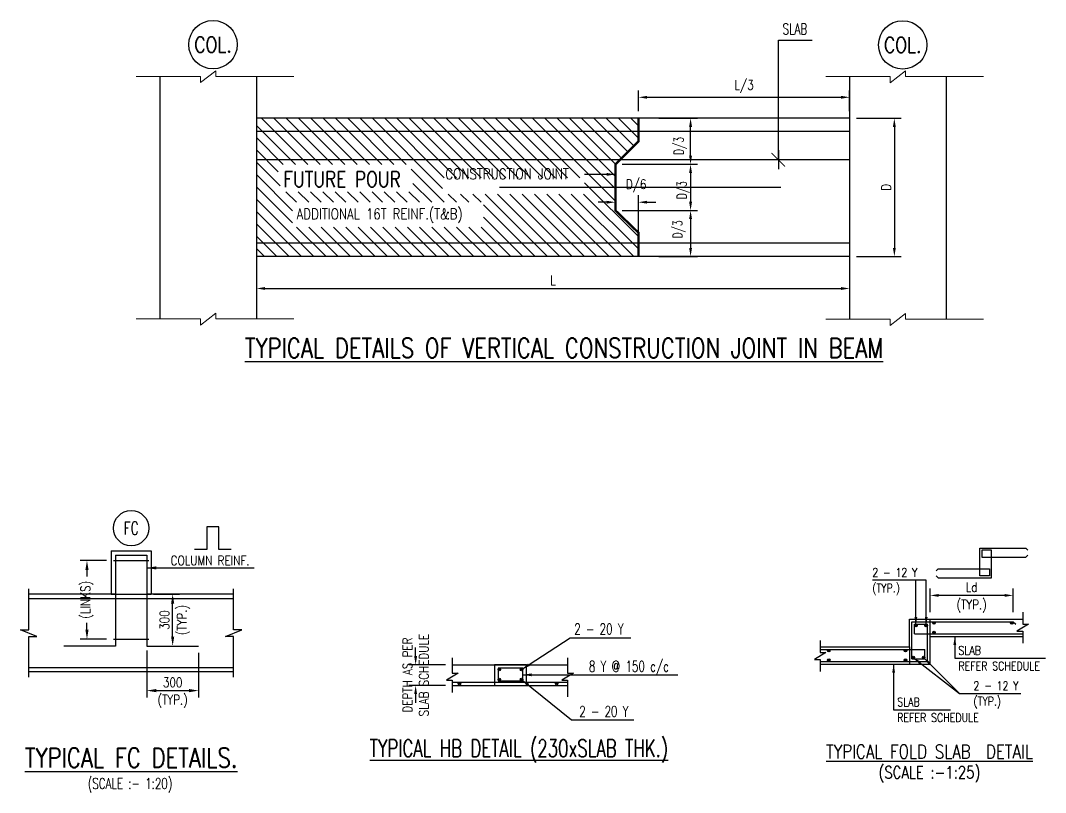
# Model space of a CAD drawing. Extents: x 324505 to 1272425, y -526289 to -156124.
# Drawn here: x 373171 to 402806, y -310331 to -287999 of the extents above; entities that cross this region are included whole.
import ezdxf
from ezdxf.enums import TextEntityAlignment as Align
from ezdxf.lldxf.tags import DXFTag

# ---------------------------------------------------------------- set-up
doc = ezdxf.new("R2010")
doc.units = 0
doc.header["$LTSCALE"] = 500
doc.header["$MEASUREMENT"] = 0
doc.header["$PDMODE"] = 35
doc.header["$PDSIZE"] = -15
doc.layers.get('DEFPOINTS').update_dxf_attribs({"color": 4})
for name, color, linetype in [('BEAM', 4, 'Continuous'), ('DIM', 5, 'Continuous'), ('FOOT', 4, 'Continuous'), ('S-BEAM OUTER', 4, 'Continuous'), ('S-BRECK LINE', 8, 'Continuous'), ('S-COLUMN', 1, 'Continuous'), ('S-COLUMN CIRCLE', 9, 'Continuous'), ('S-COLUMN NO', 2, 'Continuous'), ('S-CONCRET LINE', 4, 'Continuous'), ('S-CUT LINE', 8, 'Continuous'), ('S-DIM-1', 5, 'Continuous'), ('S-REINFORCEMENT', 6, 'Continuous'), ('S-SLAB NO', 3, 'Continuous'), ('S-STIRUPS)', 3, 'Continuous'), ('S-TEXT', 2, 'Continuous'), ('S-TEXT-1', 4, 'Continuous'), ('S-TEXT1', 4, 'Continuous'), ('S-TITIL', 6, 'Continuous'), ('S-TITLE', 6, 'Continuous')]:
    doc.layers.add(name, color=color, linetype=linetype)
doc.layers.add('CUT LINE', color=8, linetype='Continuous', lineweight=15)
doc.layers.add('TEXT-1', color=4, linetype='Continuous', lineweight=18)
doc.styles.add('ROMANS', font='simplex.shx', dxfattribs={"width": 0.8, "height": 275, "bigfont": 'bigfont.shx'})
doc.styles.add('ROMENT', font='simplex.shx', dxfattribs={"bigfont": 'bigfont.shx'})
tags = doc.linetypes.add('HIDDEN', pattern=[0.375, 0.25, -0.125]).pattern_tags.tags
tags[6:7] = [DXFTag(74, 4), DXFTag(75, 0), DXFTag(340, '0'), DXFTag(46, 1.0), DXFTag(50, 0.0), DXFTag(44, 0.0), DXFTag(45, 0.0)]
tags[4:5] = [DXFTag(74, 4), DXFTag(75, 0), DXFTag(340, '0'), DXFTag(46, 1.0), DXFTag(50, 0.0), DXFTag(44, 0.0), DXFTag(45, 0.0)]
doc.dimstyles.new('dim100', dxfattribs={"dimtxt": 250, "dimasz": 250, "dimexe": 200, "dimexo": 200, "dimgap": 100, "dimtad": 1, "dimdec": 0, "dimzin": 0, "dimdsep": 46, "dimtxsty": 'ROMANS', "dimcen": 0, "dimclrd": 5, "dimclre": 5, "dimclrt": 4, "dimadec": 0, "dimazin": 0, "dimtfac": 1, "dimtdec": 0, "dimtix": 1, "dimtofl": 0, "dimtmove": 2, "dimatfit": 3, "dimfxl": 0, "dimtolj": 1, "dimtzin": 0, "dimlwd": -1, "dimlwe": -1, "dimarcsym": 0})
doc.dimstyles.new('dim20', dxfattribs={"dimtxt": 250, "dimasz": 250, "dimexe": 200, "dimexo": 200, "dimgap": 100, "dimtad": 1, "dimdec": 0, "dimlfac": 0.2, "dimzin": 0, "dimdsep": 46, "dimtxsty": 'ROMANS', "dimcen": 0, "dimclrd": 5, "dimclre": 5, "dimclrt": 4, "dimadec": 0, "dimazin": 0, "dimtfac": 1, "dimtdec": 0, "dimtix": 1, "dimtofl": 0, "dimtmove": 2, "dimatfit": 3, "dimfxl": 0, "dimtolj": 1, "dimtzin": 0, "dimlwd": -1, "dimlwe": -1, "dimarcsym": 0})
doc.dimstyles.new('dim25', dxfattribs={"dimtxt": 250, "dimasz": 250, "dimexe": 200, "dimexo": 200, "dimgap": 100, "dimtad": 1, "dimdec": 0, "dimlfac": 0.25, "dimzin": 0, "dimdsep": 46, "dimtxsty": 'ROMANS', "dimcen": 0, "dimclrd": 5, "dimclre": 5, "dimclrt": 4, "dimadec": 0, "dimazin": 0, "dimtfac": 1, "dimtdec": 0, "dimtix": 1, "dimtofl": 0, "dimtmove": 2, "dimatfit": 3, "dimfxl": 0, "dimtolj": 1, "dimtzin": 0, "dimlwd": -1, "dimlwe": -1, "dimarcsym": 0})
doc.dimstyles.new('INT$7', dxfattribs={"dimtxt": 9, "dimasz": 8, "dimexe": 8, "dimexo": 3, "dimgap": 2, "dimtad": 1, "dimdec": 0, "dimzin": 0, "dimdsep": 46, "dimtxsty": 'ROMANS', "dimblk": 'DIMTICK', "dimcen": -0.25, "dimclrd": 5, "dimclre": 5, "dimclrt": 4, "dimadec": 0, "dimazin": 0, "dimtfac": 1, "dimtdec": 0, "dimtix": 1, "dimtofl": 0, "dimtmove": 2, "dimatfit": 3, "dimldrblk": 'DIMTICK', "dimfxl": 0, "dimtolj": 1, "dimtzin": 0, "dimarcsym": 0})

# ---------------------------------------------------------------- blocks, each defined once
blk = doc.blocks.new('*D1150')
at = {"layer": 'DEFPOINTS', "color": 0}
for p in [(397143.7834874642, -290827.1624397611), (397143.7834874642, -294825.8799461944), (398435.8241940155, -294825.8799461944)]:
    blk.add_point(p, dxfattribs=at)
at = {"layer": 'S-DIM-1', "color": 5}
for p, q in [((397343.7834874642, -290827.1624397611), (398635.8241940155, -290827.1624397611)), ((398435.8241940155, -291077.1624397611), (398435.8241940155, -294575.8799461944)), ((397343.7834874642, -294825.8799461944), (398635.8241940155, -294825.8799461944))]:
    blk.add_line(p, q, dxfattribs=at)
for points in [[(398477.4908606822, -291077.1624397611), (398394.1575273488, -291077.1624397611), (398435.8241940155, -290827.1624397611)], [(398394.1575273488, -294575.8799461944), (398477.4908606822, -294575.8799461944), (398435.8241940155, -294825.8799461944)]]:
    blk.add_solid(points, dxfattribs=at)
at = {"layer": 'S-DIM-1', "color": 4, "insert": (398198.3241940155, -292826.5211929777), "char_height": 275, "attachment_point": 5, "rotation": 90, "style": 'ROMANS'}
blk.add_mtext('\\A1;D', dxfattribs=at)
blk = doc.blocks.new('*D1151')
at = {"layer": 'DEFPOINTS', "color": 0}
for p in [(391424.1081290947, -290827.1624397612), (392544.5815383472, -290827.1624397612), (390370.511096169, -292160.068275239)]:
    blk.add_point(p, dxfattribs=at)
at = {"layer": 'S-DIM-1', "color": 5}
for p, q in [((391624.1081290947, -290827.1624397612), (392744.5815383472, -290827.1624397612)), ((392544.5815383472, -291910.068275239), (392544.5815383472, -291077.1624397612)), ((390570.511096169, -292160.068275239), (392744.5815383472, -292160.068275239))]:
    blk.add_line(p, q, dxfattribs=at)
for points in [[(392586.2482050139, -291077.1624397612), (392502.9148716805, -291077.1624397612), (392544.5815383472, -290827.1624397612)], [(392502.9148716805, -291910.068275239), (392586.2482050139, -291910.068275239), (392544.5815383472, -292160.068275239)]]:
    blk.add_solid(points, dxfattribs=at)
at = {"layer": 'S-DIM-1', "color": 4, "insert": (392248.5541631138, -291628.0000568464), "char_height": 275, "attachment_point": 5, "rotation": 90, "style": 'ROMANS'}
blk.add_mtext('\\A1;{\\W0.7;D/3}', dxfattribs=at)
blk = doc.blocks.new('*D1152')
at = {"layer": 'DEFPOINTS', "color": 0}
for p in [(390370.511096169, -292160.068275239), (390370.511096169, -293492.9741107166), (392544.5815383472, -293492.9741107166)]:
    blk.add_point(p, dxfattribs=at)
at = {"layer": 'S-DIM-1', "color": 5}
for p, q in [((390570.511096169, -292160.068275239), (392744.5815383472, -292160.068275239)), ((392544.5815383472, -292410.068275239), (392544.5815383472, -293242.9741107166)), ((390570.511096169, -293492.9741107166), (392744.5815383472, -293492.9741107166))]:
    blk.add_line(p, q, dxfattribs=at)
for points in [[(392586.2482050139, -292410.068275239), (392502.9148716805, -292410.068275239), (392544.5815383472, -292160.068275239)], [(392502.9148716805, -293242.9741107166), (392586.2482050139, -293242.9741107166), (392544.5815383472, -293492.9741107166)]]:
    blk.add_solid(points, dxfattribs=at)
at = {"layer": 'S-DIM-1', "color": 4, "insert": (392335.0577288234, -292908.3097853451), "char_height": 275, "attachment_point": 5, "rotation": 90, "style": 'ROMANS'}
blk.add_mtext('\\A1;{\\W0.7;D/3}', dxfattribs=at)
blk = doc.blocks.new('*D1153')
at = {"layer": 'DEFPOINTS', "color": 0}
for p in [(390370.511096169, -293492.9741107166), (391424.1081290947, -294825.8799461942), (392544.5815383472, -294825.8799461942)]:
    blk.add_point(p, dxfattribs=at)
at = {"layer": 'S-DIM-1', "color": 5}
for p, q in [((390570.511096169, -293492.9741107166), (392744.5815383472, -293492.9741107166)), ((392544.5815383472, -293742.9741107166), (392544.5815383472, -294575.8799461942)), ((391624.1081290947, -294825.8799461942), (392744.5815383472, -294825.8799461942))]:
    blk.add_line(p, q, dxfattribs=at)
for points in [[(392586.2482050139, -293742.9741107166), (392502.9148716805, -293742.9741107166), (392544.5815383472, -293492.9741107166)], [(392502.9148716805, -294575.8799461942), (392586.2482050139, -294575.8799461942), (392544.5815383472, -294825.8799461942)]]:
    blk.add_solid(points, dxfattribs=at)
at = {"layer": 'S-DIM-1', "color": 4, "insert": (392214.5541631138, -294042.1984944679), "char_height": 275, "attachment_point": 5, "rotation": 90, "style": 'ROMANS'}
blk.add_mtext('\\A1;{\\W0.7;D/3}', dxfattribs=at)
blk = doc.blocks.new('*D1154')
at = {"layer": 'DEFPOINTS', "color": 0}
for p in [(391036.9640139078, -293255.8928518768), (390370.511096169, -293492.9741107166), (391036.9640139078, -294825.8799461944)]:
    blk.add_point(p, dxfattribs=at)
at = {"layer": 'S-DIM-1', "color": 5}
for p, q in [((390370.511096169, -293292.9741107166), (390370.511096169, -293055.8928518768)), ((391036.9640139078, -294625.8799461944), (391036.9640139078, -293055.8928518768)), ((390120.511096169, -293255.8928518768), (389870.511096169, -293255.8928518768)), ((391286.9640139078, -293255.8928518768), (391536.9640139078, -293255.8928518768))]:
    blk.add_line(p, q, dxfattribs=at)
for points in [[(390120.511096169, -293297.5595185435), (390120.511096169, -293214.2261852101), (390370.511096169, -293255.8928518768)], [(391286.9640139078, -293214.2261852101), (391286.9640139078, -293297.5595185435), (391036.9640139078, -293255.8928518768)]]:
    blk.add_solid(points, dxfattribs=at)
at = {"layer": 'S-DIM-1', "color": 4, "insert": (390973.1471781714, -292780.0854316187), "char_height": 275, "attachment_point": 5, "style": 'ROMANS'}
blk.add_mtext('\\A1;{\\W0.8;D/6}', dxfattribs=at)
blk = doc.blocks.new('*D1155')
at = {"layer": 'DEFPOINTS', "color": 0}
for p in [(379991.2026775449, -294825.8799461944), (397143.7834874642, -294825.8799461944), (397143.7834874642, -295751.3176372341)]:
    blk.add_point(p, dxfattribs=at)
at = {"layer": 'S-DIM-1', "color": 5}
for p, q in [((379991.2026775449, -295025.8799461944), (379991.2026775449, -295951.3176372341)), ((397143.7834874642, -295025.8799461944), (397143.7834874642, -295951.3176372341)), ((380241.2026775449, -295751.3176372341), (396893.7834874642, -295751.3176372341))]:
    blk.add_line(p, q, dxfattribs=at)
for points in [[(380241.2026775449, -295709.6509705674), (380241.2026775449, -295792.9843039008), (379991.2026775449, -295751.3176372341)], [(396893.7834874642, -295792.9843039008), (396893.7834874642, -295709.6509705674), (397143.7834874642, -295751.3176372341)]]:
    blk.add_solid(points, dxfattribs=at)
at = {"layer": 'S-DIM-1', "color": 4, "insert": (388567.4930825045, -295513.8176372341), "char_height": 275, "attachment_point": 5, "style": 'ROMANS'}
blk.add_mtext('\\A1;{L}', dxfattribs=at)
blk = doc.blocks.new('*D1156')
at = {"layer": 'DEFPOINTS', "color": 0}
for p in [(397143.7834874642, -290221.2658430799), (391036.9640139078, -290827.1624397611), (397143.7834874642, -290827.1624397611)]:
    blk.add_point(p, dxfattribs=at)
at = {"layer": 'S-DIM-1', "color": 5}
for p, q in [((391036.9640139078, -290627.1624397611), (391036.9640139078, -290021.2658430799)), ((397143.7834874642, -290627.1624397611), (397143.7834874642, -290021.2658430799)), ((391286.9640139078, -290221.2658430799), (396893.7834874642, -290221.2658430799))]:
    blk.add_line(p, q, dxfattribs=at)
for points in [[(391286.9640139078, -290179.5991764132), (391286.9640139078, -290262.9325097466), (391036.9640139078, -290221.2658430799)], [(396893.7834874642, -290262.9325097466), (396893.7834874642, -290179.5991764132), (397143.7834874642, -290221.2658430799)]]:
    blk.add_solid(points, dxfattribs=at)
at = {"layer": 'S-DIM-1', "color": 4, "insert": (394090.373750686, -289911.7420335561), "char_height": 275, "attachment_point": 5, "style": 'ROMANS'}
blk.add_mtext('\\A1;{L/3}', dxfattribs=at)
blk = doc.blocks.new('DIMTICK')
for p, q in [((-1, 0), (1, 0)), ((0, 1), (0, -1))]:
    blk.add_line(p, q)
at = {"color": 2, "const_width": 0.1}
blk.add_lwpolyline([(0.7071067811865461, 0.7071067811865461), (-0.7071067811865479, -0.7071067811865461)], dxfattribs=at)
blk = doc.blocks.new('*D1164')
at = {"layer": 'DEFPOINTS', "color": 0}
for p in [(376820.7738219221, -304593.7593310649), (377570.7738219221, -304593.7593310649), (376820.7738219221, -306093.7593310649)]:
    blk.add_point(p, dxfattribs=at)
at = {"layer": 'S-DIM-1', "color": 5, "linetype": 'Continuous'}
for p, q in [((377020.7738219221, -304593.7593310649), (377770.7738219221, -304593.7593310649)), ((377570.7738219221, -305818.7593310649), (377570.7738219221, -304868.7593310649)), ((377020.7738219221, -306093.7593310649), (377770.7738219221, -306093.7593310649))]:
    blk.add_line(p, q, dxfattribs=at)
at = {"layer": 'S-DIM-1', "color": 5}
for points in [[(377616.6071552554, -304868.7593310649), (377524.9404885888, -304868.7593310649), (377570.7738219221, -304593.7593310649)], [(377524.9404885888, -305818.7593310649), (377616.6071552554, -305818.7593310649), (377570.7738219221, -306093.7593310649)]]:
    blk.add_solid(points, dxfattribs=at)
at = {"layer": 'S-DIM-1', "color": 4, "lineweight": 20, "char_height": 275, "attachment_point": 5, "rotation": 90, "style": 'ROMANS'}
for s, insert in [('\\A1;{300\\Fsimplex.shx,bigfont.shx;', (377333.2738219221, -305343.7593310649)), ('(TYP.)}', (377880.2976314459, -305343.7593310649))]:
    blk.add_mtext(s, dxfattribs=dict(at, insert=insert))
blk = doc.blocks.new('*D1165')
at = {"layer": 'DEFPOINTS', "color": 0}
for p in [(376820.7738219221, -306022.1104605919), (378320.7738219221, -306093.7593310649), (378320.7738219221, -307382.9547300476)]:
    blk.add_point(p, dxfattribs=at)
at = {"layer": 'S-DIM-1', "color": 5, "linetype": 'Continuous'}
for p, q in [((376820.7738219221, -306222.1104605919), (376820.7738219221, -307582.9547300476)), ((378320.7738219221, -306293.7593310649), (378320.7738219221, -307582.9547300476)), ((377095.7738219221, -307382.9547300476), (378045.7738219221, -307382.9547300476))]:
    blk.add_line(p, q, dxfattribs=at)
at = {"layer": 'S-DIM-1', "color": 5}
for points in [[(377095.7738219221, -307337.1213967142), (377095.7738219221, -307428.7880633809), (376820.7738219221, -307382.9547300476)], [(378045.7738219221, -307428.7880633809), (378045.7738219221, -307337.1213967142), (378320.7738219221, -307382.9547300476)]]:
    blk.add_solid(points, dxfattribs=at)
at = {"layer": 'S-DIM-1', "color": 4, "lineweight": 20, "char_height": 275, "attachment_point": 5, "style": 'ROMANS'}
for s, insert in [('\\A1;{300\\Fsimplex.shx,bigfont.shx;', (377570.7738219221, -307145.4547300476)), ('(TYP.)}', (377570.7738219221, -307692.4785395713))]:
    blk.add_mtext(s, dxfattribs=dict(at, insert=insert))
blk = doc.blocks.new('*D1166')
at = {"layer": 'DEFPOINTS', "color": 0}
for p in [(375093.5210367409, -303618.7593310649), (375858.2738219221, -303618.7593310649), (375858.2738219221, -305893.7593310649)]:
    blk.add_point(p, dxfattribs=at)
at = {"layer": 'S-DIM-1', "color": 5, "linetype": 'Continuous'}
for p, q in [((375658.2738219221, -303618.7593310649), (374893.5210367409, -303618.7593310649)), ((375093.5210367409, -303893.7593310649), (375093.5210367409, -304085.3069501126)), ((375093.5210367409, -305618.7593310649), (375093.5210367409, -305427.2117120173)), ((375658.2738219221, -305893.7593310649), (374893.5210367409, -305893.7593310649))]:
    blk.add_line(p, q, dxfattribs=at)
at = {"layer": 'S-DIM-1', "color": 5}
for points in [[(375139.3543700742, -303893.7593310649), (375047.6877034076, -303893.7593310649), (375093.5210367409, -303618.7593310649)], [(375047.6877034076, -305618.7593310649), (375139.3543700742, -305618.7593310649), (375093.5210367409, -305893.7593310649)]]:
    blk.add_solid(points, dxfattribs=at)
at = {"layer": 'S-DIM-1', "color": 4, "lineweight": 20, "insert": (375093.5210367409, -304756.2593310649), "char_height": 275, "attachment_point": 5, "rotation": 90, "style": 'ROMANS'}
blk.add_mtext('\\A1;{\\Fsimplex.shx|c1;(LINKS)}', dxfattribs=at)
blk = doc.blocks.new('*D1169')
at = {"layer": 'DEFPOINTS', "color": 0}
for p in [(384595.9038902781, -306634.6588192906), (385655.3199878204, -306634.6588192906), (385655.3199878204, -307234.6588192906)]:
    blk.add_point(p, dxfattribs=at)
at = {"layer": 'S-DIM-1', "color": 5}
for p, q in [((384595.9038902781, -306384.6588192906), (384595.9038902781, -306134.6588192906)), ((385455.3199878204, -306634.6588192906), (384395.9038902781, -306634.6588192906)), ((385455.3199878204, -307234.6588192906), (384395.9038902781, -307234.6588192906)), ((384595.9038902781, -307484.6588192906), (384595.9038902781, -307734.6588192906))]:
    blk.add_line(p, q, dxfattribs=at)
for points in [[(384554.2372236114, -306384.6588192906), (384637.5705569448, -306384.6588192906), (384595.9038902781, -306634.6588192906)], [(384637.5705569448, -307484.6588192906), (384554.2372236114, -307484.6588192906), (384595.9038902781, -307234.6588192906)]]:
    blk.add_solid(points, dxfattribs=at)
at = {"layer": 'S-DIM-1', "color": 4, "char_height": 275, "attachment_point": 5, "rotation": 90, "style": 'ROMANS'}
for s, insert in [('SLAB SCHEDULE}', (384833.4038902781, -306934.6588192906)), ('\\A1;{DEPTH AS PER', (384358.4038902781, -306934.6588192906))]:
    blk.add_mtext(s, dxfattribs=dict(at, insert=insert))
blk = doc.blocks.new('*D1170')
at = {"layer": 'DEFPOINTS', "color": 0}
for p in [(399470.9876132662, -304630.1247001751), (399470.9876132662, -305314.4370239472), (401870.9876132662, -305314.4370239472)]:
    blk.add_point(p, dxfattribs=at)
at = {"layer": 'S-DIM-1', "color": 5}
for p, q in [((399470.9876132662, -305114.4370239472), (399470.9876132662, -304430.1247001751)), ((401620.9876132662, -304630.1247001751), (399720.9876132662, -304630.1247001751)), ((401870.9876132662, -305114.4370239472), (401870.9876132662, -304430.1247001751))]:
    blk.add_line(p, q, dxfattribs=at)
for points in [[(399720.9876132662, -304588.4580335084), (399720.9876132662, -304671.7913668418), (399470.9876132662, -304630.1247001751)], [(401620.9876132662, -304671.7913668418), (401620.9876132662, -304588.4580335084), (401870.9876132662, -304630.1247001751)]]:
    blk.add_solid(points, dxfattribs=at)
at = {"layer": 'S-DIM-1', "color": 4, "char_height": 275, "attachment_point": 5, "style": 'ROMANS'}
for s, insert in [('\\A1;Ld', (400670.9876132662, -304392.6247001751)), ('(TYP.)', (400670.9876132662, -304939.6485096989))]:
    blk.add_mtext(s, dxfattribs=dict(at, insert=insert))

msp = doc.modelspace()

# ---------------------------------------------------------------- hatches: boundary and pattern name
at = {"layer": 'BEAM'}
h = msp.add_hatch(dxfattribs=at)
h.set_pattern_fill('ANSI31', color=8, scale=2013.422818791947, angle=180)
h.set_pattern_definition([(135, (1282494.652550912, -583479.020571593), (177.9631160704398, 177.9631160704399), [])])
h.paths.add_polyline_path([(379991.2026775449, -294825.8799461944), (391036.9640139078, -294825.8799461944), (391036.9640139078, -294167.1633921263), (391036.9640139078, -294136.5306910623), (390370.511096169, -293492.9741107166), (390370.511096169, -292160.068275239), (391036.9640139078, -291493.6153575002), (391036.9640139078, -291485.8789938292), (391036.9640139078, -290827.1624397611), (379991.2026775449, -290827.1624397611)])
h.paths.add_polyline_path([(385376.3886619633, -292550.2702981563), (385376.3886619633, -293019.0202981563), (389480.2577095824, -293019.0202981563), (389480.2577095824, -292550.2702981563)], flags=16)
h.paths.add_polyline_path([(381035.86613826, -293259.2423742968), (381035.86613826, -293973.5280885824), (386562.0566144505, -293973.5280885824), (386562.0566144505, -293259.2423742968)], flags=16)
edge = h.paths.add_edge_path(flags=16)
edge.add_line((380594.5541631138, -292163.7658430799), (380695.8398773995, -292952.2658430799))
edge.add_line((380695.8398773995, -292952.2658430799), (384548.2684488281, -292952.2658430799))
edge.add_line((384548.2684488281, -292952.2658430799), (384446.7684488281, -292163.7658430799))
edge.add_line((384446.7684488281, -292163.7658430799), (380594.3398773995, -292163.7658430799))

# ---------------------------------------------------------------- linework, layer by layer
for p, q in [((397143.7834874642, -290827.1624397611, 61.01302959494274), (379991.2026775449, -290827.1624397611, 61.01302959494274)), ((397143.7834874642, -294825.8799461944, 61.01302959494274), (379991.2026775449, -294825.8799461944, 61.01302959494274))]:
    msp.add_line(p, q, dxfattribs=at)
at = {"layer": 'BEAM', "color": 3, "const_width": 67.11409395973155, "elevation": 61.01302959494274}
msp.add_lwpolyline([(391036.9640139078, -290827.1624397612), (391036.9640139078, -291493.6153575002), (390370.511096169, -292160.068275239), (390370.511096169, -293492.9741107166), (391036.9640139078, -294136.5306910623), (391036.9640139078, -294825.8799461944)], dxfattribs=at)
at = {"layer": 'CUT LINE', "color": 8, "elevation": 61.01302959494274}
for points in [[(376517.668732926, -289614.9935194656), (378378.3905357508, -289614.9935194656), (378378.3905357508, -289793.7082623995), (378816.514819339, -289451.3734069635), (378816.514819339, -289614.9935194656), (381070.3321484571, -289614.9935194656)], [(396457.7495428453, -289622.5408346815), (398318.4713456702, -289622.5408346815), (398318.4713456702, -289801.2555776155), (398756.5956292582, -289458.9207221795), (398756.5956292582, -289622.5408346815), (401010.4129583765, -289622.5408346815)], [(376517.668732926, -296632.4935194656), (378378.3905357508, -296632.4935194656), (378378.3905357508, -296811.2082623995), (378816.514819339, -296468.8734069635), (378816.514819339, -296632.4935194656), (381070.3321484571, -296632.4935194656)], [(396457.7495428453, -296640.0408346815), (398318.4713456702, -296640.0408346815), (398318.4713456702, -296818.7555776155), (398756.5956292582, -296476.4207221795), (398756.5956292582, -296640.0408346815), (401010.4129583765, -296640.0408346815)]]:
    msp.add_lwpolyline(points, dxfattribs=at)
at = {"layer": 'FOOT', "color": 8, "linetype": 'HIDDEN', "ltscale": 3}
msp.add_line((397143.7834874642, -292027.1624397611, 61.01302959494274), (379991.2026775449, -292027.1624397611, 61.01302959494274), dxfattribs=at)
at = {"layer": 'S-BEAM OUTER'}
for p, q in [((375920.7738219221, -304593.7593310645, 207.1763588754928), (373408.8376090509, -304593.7593310645, 207.1763588754928)), ((379332.7100347933, -304593.7593310645, 207.1763588754928), (376820.7738219221, -304593.7593310645, 207.1763588754928)), ((379332.7100347924, -306843.7593310645, 207.1763588754928), (373408.8376090509, -306843.7593310645, 207.1763588754928))]:
    msp.add_line(p, q, dxfattribs=at)
at = {"layer": 'S-BEAM OUTER', "linetype": 'HIDDEN', "ltscale": 1000}
msp.add_line((375795.7738219221, -304593.7593310649, 207.1763588754928), (376945.7738219221, -304593.7593310649, 207.1763588754928), dxfattribs=at)
at = {"layer": 'S-BEAM OUTER', "color": 8, "linetype": 'HIDDEN', "ltscale": 750}
msp.add_line((399470.9876132662, -305814.4370241882), (399470.9876132662, -305314.4370239472), dxfattribs=at)
at = {"layer": 'S-BRECK LINE', "elevation": 207.1763588755497}
for points in [[(373408.8376090518, -306993.7593310645), (373408.8376090518, -305816.2320243408), (373646.2196581106, -305816.2320243539), (373171.4555599914, -305621.2866377753), (373408.8376090511, -305621.2866377879), (373408.8376090513, -304443.7593310645)], [(379332.7100347924, -306993.7593310645), (379332.7100347924, -305816.2320243408), (379095.3279857336, -305816.2320243539), (379570.0920838528, -305621.2866377753), (379332.7100347931, -305621.2866377879), (379332.7100347928, -304443.7593310645)]]:
    msp.add_lwpolyline(points, dxfattribs=at)
at = {"layer": 'S-COLUMN', "color": 10, "ltscale": 2}
for p, q in [((377203.7026775449, -289622.5408346815, 61.01302959494274), (377203.7026775449, -296640.0408346815, 61.01302959494274)), ((379991.2026775449, -289622.5408346815, 61.01302959494274), (379991.2026775449, -296640.0408346815, 61.01302959494274)), ((397143.7834874642, -289622.5408346815, 61.01302959494274), (397143.7834874642, -296640.0408346815, 61.01302959494274)), ((399931.2834874642, -289622.5408346815, 61.01302959494274), (399931.2834874642, -296640.0408346815, 61.01302959494274))]:
    msp.add_line(p, q, dxfattribs=at)
at = {"layer": 'S-COLUMN', "ltscale": 2500}
for p, q in [((375795.7738219221, -303343.7593310649, 207.1763588754928), (376945.7738219221, -303343.7593310649, 207.1763588754928)), ((375795.7738219221, -303343.7593310649, 207.1763588754928), (375795.7738219221, -304593.7593310649, 207.1763588754928)), ((376945.7738219221, -303343.7593310649, 207.1763588754928), (376945.7738219221, -304593.7593310649, 207.1763588754928))]:
    msp.add_line(p, q, dxfattribs=at)
at = {"layer": 'S-COLUMN CIRCLE'}
for centre, radius in [((378737.5541631138, -288698.7658430799, 61.01302959494274), 699.326819162543), ((398677.6349730331, -288706.3131582959, 61.01302959494274), 699.326819162543), ((376370.7738219221, -302684.3527092055, 207.1763588754928), 509.4066218594136)]:
    msp.add_circle(centre, radius, dxfattribs=at)
at = {"layer": 'S-CONCRET LINE'}
for p, q in [((398870.9876132662, -305314.4370239472), (402148.0915620567, -305314.4370239472)), ((398870.9876132662, -306114.4370239472), (398870.9876132662, -305314.4370239472)), ((399470.9876132662, -305814.4370241882), (402148.0915620567, -305814.4370241882)), ((399470.9876132662, -306614.4370239472), (399470.9876132662, -305814.4370241882)), ((396292.1841061761, -306114.4370239472), (398870.9876132662, -306114.4370239472)), ((385655.3199878204, -306634.6588192906), (388990.2558566983, -306634.6588192906)), ((396292.184106176, -306614.4370239472), (399470.9876132662, -306614.4370239474)), ((385655.3199878204, -307234.6588192906), (388990.2558566983, -307234.6588192906))]:
    msp.add_line(p, q, dxfattribs=at)
at = {"layer": 'S-CONCRET LINE', "color": 8, "linetype": 'HIDDEN', "ltscale": 750}
msp.add_line((398870.9876132662, -306114.4370239472), (398870.9876132662, -306614.4370239472), dxfattribs=at)
at = {"layer": 'S-CUT LINE'}
for points in [[(402148.0915620567, -305114.4370239472), (402148.0915620558, -305462.7583418629), (402314.4557543665, -305462.7583418629), (401981.7273697469, -305665.4442333906), (402148.0915620558, -305665.4442333906), (402148.0915620567, -306013.7655513063)], [(396292.1841061766, -305932.8104816317), (396292.1841061757, -306281.1317995474), (396458.5482984864, -306281.1317995474), (396125.8199138668, -306483.8176910751), (396292.1841061757, -306483.8176910751), (396292.1841061766, -306832.1390089908)], [(385655.3199878204, -306434.6588192906), (385655.3199878204, -306882.9801369652), (385821.6841801311, -306882.9801369652), (385488.9557955115, -307085.6660284929), (385655.3199878204, -307085.6660284929), (385655.3199878204, -307433.9873464087)], [(388990.2558566983, -306434.6588192906), (388990.2558566965, -306882.9801369652), (389156.6200490072, -306882.9801369652), (388823.8916643876, -307085.6660284929), (388990.2558566965, -307085.6660284929), (388990.2558566965, -307566.3425017192)]]:
    msp.add_lwpolyline(points, dxfattribs=at)
at = {"layer": 'S-REINFORCEMENT', "linetype": 'ByBlock'}
for p, q in [((397143.7834874642, -291212.7737096121), (379991.2026775449, -291212.7737096121)), ((395150.8116847955, -292826.5211929778, 61.01302959494274), (387020.8262445684, -292826.5211929778, 61.01302959494274)), ((397143.7834874642, -294440.2686763434), (379991.2026775449, -294440.2686763434))]:
    msp.add_line(p, q, dxfattribs=at)
at = {"layer": 'S-REINFORCEMENT', "ltscale": 2500}
for p, q in [((375920.7738219221, -303468.7593310649, 207.1763588754928), (376820.7738219221, -303468.7593310649, 207.1763588754928)), ((373408.8376090509, -304718.7593310647, 207.1763588754928), (379332.7100347924, -304718.7593310647, 207.1763588755497)), ((373408.8376090509, -306718.7593310645, 207.1763588754928), (379332.7100347924, -306718.7593310645, 207.1763588755497))]:
    msp.add_line(p, q, dxfattribs=at)
at = {"layer": 'S-REINFORCEMENT', "color": 5}
for p, q in [((398945.9876132662, -305389.4370239472), (401870.9876132662, -305389.4370239472)), ((398945.9876132662, -306464.4370239474), (398945.9876132662, -305389.4370239472)), ((399020.9876132662, -305464.4370239472), (399395.9876132662, -305464.4370239472)), ((399020.9876132662, -305739.4370241882), (399020.9876132662, -305464.4370239472)), ((399395.9876132662, -306539.4370239474), (399395.9876132662, -305464.4370239472)), ((401870.9876132662, -305389.4370239472), (401945.9876132662, -305464.4370239472)), ((399020.9876132662, -305739.4370241882), (402148.0915620567, -305739.4370241882)), ((396292.1841061759, -306189.4370239472), (399320.9876132662, -306189.4370239472)), ((399320.9876132662, -306464.4370239474), (399320.9876132662, -306189.4370239472)), ((396292.1841061758, -306539.4370239473), (399395.9876132662, -306539.4370239474)), ((398945.9876132662, -306464.4370239474), (399320.9876132662, -306464.4370239474)), ((385655.3199878204, -307138.2154492436), (388990.2558566983, -307138.2154492436))]:
    msp.add_line(p, q, dxfattribs=at)
at = {"layer": 'S-REINFORCEMENT', "ltscale": 0.9, "elevation": 138.1175725837188}
for points in [[(378788.7491256535, -302650.086013095), (378555.9500969784, -302650.086013095), (378555.9500969784, -303303.6313840584), (378199.8911711802, -303303.6313840584)], [(379258.4444150902, -303303.6313840584), (378905.1486401428, -303303.6313840584), (378905.1486399933, -302650.086013095), (378672.3496113155, -302650.086013095)]]:
    msp.add_lwpolyline(points, dxfattribs=at)
at = {"layer": 'S-REINFORCEMENT', "color": 5}
for points in [[(399704.207215553, -303859.8902040868), (401188.4572155539, -303859.8902040868), (401188.4572155539, -304066.1402040869), (400907.2072155539, -304066.1402040869), (400907.2072155539, -303259.8902040868), (402238.8322155539, -303259.8902040868), (402295.0822155539, -303316.1402040868)], [(399704.207215553, -304122.3902040868), (401244.7072155539, -304122.3902040869), (401244.7072155539, -303316.1402040868), (400963.4572155539, -303316.1402040868), (400963.4572155539, -303522.3902042675), (402238.8322155539, -303522.3902042675), (402295.0822155539, -303466.1402042675)]]:
    msp.add_lwpolyline(points, dxfattribs=at)
at = {"layer": 'S-REINFORCEMENT', "ltscale": 2500, "elevation": 207.1763588755497}
for points in [[(375920.7738219221, -303468.7593310649), (375920.7738219221, -306093.7593310649), (374420.7738219221, -306093.7593310649)], [(376820.7738219221, -303468.7593310649), (376820.7738219221, -306093.7593310649), (378320.7738219221, -306093.7593310649)]]:
    msp.add_lwpolyline(points, dxfattribs=at)
at = {"layer": 'S-REINFORCEMENT', "color": 5, "extrusion": (-0.7071067811865476, 0.7071067811865476, 0), "elevation": -497494.9442848543}
msp.add_lwpolyline([(-67692.61698414567, 7.224366709124297e-05), (-67772.16649702839, 8.38698324514553e-05)], dxfattribs=at)
at = {"layer": 'S-REINFORCEMENT', "color": 5, "extrusion": (0.7071067811865476, 0.7071067811865476, 0), "elevation": 67586.55096696685}
msp.add_lwpolyline([(-497601.0103020332, 7.224366709124297e-05), (-497680.5598149149, 8.38698324514553e-05)], dxfattribs=at)
at = {"layer": 'S-REINFORCEMENT', "color": 5, "const_width": 37.5}
for points in [[(399039.7376132662, -305501.9370239472, -1), (399077.2376132662, -305501.9370239472, -1)], [(399377.2376132671, -305501.9370239472, 1), (399339.7376132671, -305501.9370239472, 1)], [(399564.7376132671, -305426.9370239472, 1), (399602.2376132671, -305426.9370239472, 1)], [(401814.7376132662, -305426.9370239472, 1), (401852.2376132662, -305426.9370239472, 1)], [(396519.6610325726, -306226.9370239472, 1), (396557.1610325726, -306226.9370239472, 1)], [(398777.2376132662, -306226.9370239472, -1), (398739.7376132662, -306226.9370239472, -1)], [(398964.7376132662, -306426.9370239474, 1), (399002.2376132662, -306426.9370239474, 1)], [(399302.2376132662, -306426.9370239474, -1), (399264.7376132662, -306426.9370239474, -1)], [(387034.1769813392, -306773.6551947731, -1), (386996.6769813392, -306773.6551947731, -1)], [(387678.350436354, -306772.8118413172, -1), (387640.850436354, -306772.8118413172, -1)], [(385879.6135992836, -307177.6662088165, -1), (385842.1135992836, -307177.6662088165, -1)], [(387034.0117657724, -307062.3924132928, 1), (386996.5117732975, -307062.3686566425, 1)], [(387678.1845572478, -307063.6438573345, 1), (387640.6845647729, -307063.6201006842, 1)], [(388691.3217569608, -307177.6662088165, -1), (388653.8217569608, -307177.6662088165, -1)]]:
    msp.add_lwpolyline(points, format="xyb", close=True, dxfattribs=at)
at = {"layer": 'S-REINFORCEMENT', "color": 5, "const_width": 37.5, "elevation": 8.009147131815553e-05}
for points in [[(399564.7376132671, -305701.9370239474, 1), (399602.2376132671, -305701.9370239474, 1)], [(396519.6610325726, -306501.9370239472, 1), (396557.1610325726, -306501.9370239472, 1)], [(398777.2376132662, -306501.9370239472, -1), (398739.7376132662, -306501.9370239472, -1)]]:
    msp.add_lwpolyline(points, format="xyb", close=True, dxfattribs=at)
at = {"layer": 'S-REINFORCEMENT', "color": 2}
msp.add_lwpolyline([(386977.0303471516, -307101.8087658274), (387697.0303471516, -307101.8087658274), (387697.0303471516, -306734.6588192906), (386977.0303471516, -306734.6588192906)], close=True, dxfattribs=at)
at = {"layer": 'S-REINFORCEMENT', "color": 5}
for centre in [(399058.4876132662, -305501.9370239472), (399358.4876132671, -305501.9370239472), (399583.4876132671, -305426.9370239472), (401833.4876132662, -305426.9370239472), (399583.4876132671, -305701.9370239474, 8.009144221432507e-05), (396538.4110325726, -306226.9370239472), (398758.4876132662, -306226.9370239472), (398983.4876132662, -306426.9370239474), (399283.4876132662, -306426.9370239474), (396538.4110325726, -306501.9370239472, 8.009144221432507e-05), (398758.4876132662, -306501.9370239472, 8.009144221432507e-05), (387015.4269813392, -306773.6551947731), (387659.600436354, -306772.8118413172), (385860.8635992836, -307177.6662088165), (387015.261769535, -307062.3805349672), (387659.4345610104, -307063.6319790089), (388672.5717569608, -307177.6662088165)]:
    msp.add_circle(centre, 37.5, dxfattribs=at)
at = {"layer": 'S-SLAB NO', "color": 9, "linetype": 'HIDDEN', "ltscale": 25}
msp.add_lwpolyline([(386877.0303471516, -307234.6588192906), (387797.0303471516, -307234.6588192906), (387797.0303471516, -306634.6588192906), (386877.0303471516, -306634.6588192906)], close=True, dxfattribs=at)
at = {"layer": 'S-STIRUPS)', "color": 2, "ltscale": 2500}
for p, q in [((375858.2738219221, -303618.7593310649, 207.1763588754928), (376883.2738219221, -303618.7593310649, 207.1763588754928)), ((375858.2738219221, -305893.7593310649, 207.1763588754928), (376883.2738219221, -305893.7593310649, 207.1763588754928))]:
    msp.add_line(p, q, dxfattribs=at)

# ---------------------------------------------------------------- texts
at = {"layer": 'S-COLUMN NO', "style": 'ROMANS', "width": 0.7}
msp.add_text('FC', height=375, dxfattribs=at).set_placement((376370.7738219221, -302684.3527092055, 207.1763588754928), align=Align.MIDDLE)
at = {"layer": 'S-TEXT', "style": 'ROMANS'}
for s, height, width, p in [('(SCALE :-1:25)', 350, 0.8, (399450.4446535528, -309747.6220420859)), ('(SCALE :- 1:20)', 312.4999999999999, 0.7, (376339.0883703824, -310070.4920934466, 207.1763588754928))]:
    msp.add_text(s, height=height, dxfattribs=dict(at, width=width)).set_placement(p, align=Align.MIDDLE_CENTER)
at = {"layer": 'S-TEXT-1', "style": 'ROMANS'}
for s, height, width, p in [('SLAB', 312.5, 0.7, (395206.5611399121, -288245.3799461944, 61.01302959494274)), ('2 - 12 Y', 250, 0.8, (397798.9721608691, -303965.7493477197, -12.03102453699103)), ('(TYP.)', 250, 0.8, (397800.5539122716, -304415.7493477191, -12.03102453699103)), ('2 - 20 Y', 312.5, 0.7, (389183.4558110041, -305602.0759691952)), ('SLAB', 250, 0.8, (400288.0260929529, -306222.5596703012, -12.03102453699103)), ('8 Y @ 150 c/c', 312.5, 0.7, (389602.5288219954, -306680.4957007484)), ('REFER SCHEDULE', 250, 0.8, (400288.0260929529, -306672.5596703006, -12.03102453699103)), ('2 - 12 Y', 250, 0.8, (400724.0111184435, -307241.6247001754, -12.03102453699103)), ('SLAB', 250, 0.8, (398520.17406682, -307714.3830370506, -12.03102453699103)), ('(TYP.)', 250, 0.8, (400724.0111184435, -307691.6247001748, -12.03102453699103)), ('2 - 20 Y', 312.5, 0.7, (389325.7416531117, -307985.8294408736)), ('REFER SCHEDULE', 250, 0.8, (398520.17406682, -308164.38303705, -12.03102453699103))]:
    msp.add_text(s, height=height, dxfattribs=dict(at, width=width)).set_placement(p, align=Align.MIDDLE_LEFT)
at = {"layer": 'S-TEXT-1', "style": 'ROMANS', "width": 0.8}
for s, p in [('CONSTRUCTION JOINT', (385454.5136619633, -292592.8952981563, 61.01302959494274)), ('ADDITIONAL 16T REINF.(T&B)', (381154.9137573076, -293750.3138028682, 61.01302959494274))]:
    msp.add_text(s, height=312.5, dxfattribs=at).set_placement(p)
at = {"layer": 'S-TEXT1', "color": 2, "style": 'ROMENT', "width": 0.8}
for p in [(378737.5541631138, -288698.7658430799, 61.01302959494274), (398677.6349730331, -288706.3131582959, 61.01302959494274)]:
    msp.add_text('COL.', height=450, dxfattribs=at).set_placement(p, align=Align.MIDDLE)
msp.add_text('FUTURE POUR', height=450, dxfattribs=at).set_placement((380772.2212088336, -292816.4532274159, 61.01302959494274))
at = {"layer": 'S-TITIL', "style": 'ROMANS'}
for s, height, width, p in [('%%UTYPICAL HB DETAIL (230xSLAB THK.)', 500, 0.7, (387582.1044429307, -309049.9324186067)), ('%%UTYPICAL FC DETAILS.', 562.5, 0.8, (376370.7738219221, -309324.725997779, 207.1763588754928))]:
    msp.add_text(s, height=height, dxfattribs=dict(at, width=width)).set_placement(p, align=Align.MIDDLE_CENTER)
at = {"layer": 'S-TITLE', "style": 'ROMANS', "width": 0.8}
for s, height, p in [('%%UTYPICAL DETAILS OF VERTICAL CONSTRUCTION JOINT IN BEAM', 562.5, (388881.7436422503, -297474.3178153723, 61.01302959494274)), ('%%UTYPICAL FOLD SLAB  DETAIL', 400, (399450.4446535528, -309147.6220420859))]:
    msp.add_text(s, height=height, dxfattribs=at).set_placement(p, align=Align.MIDDLE_CENTER)
at = {"layer": 'TEXT-1', "style": 'ROMANS', "width": 0.8}
msp.add_text('COLUMN REINF.', height=275, dxfattribs=at).set_placement((377513.7365377022, -303621.699861888, 207.1763588754928), align=Align.MIDDLE_LEFT)

# ---------------------------------------------------------------- dimensions: what is measured, and where the dimension line sits
at = {"layer": 'S-DIM-1'}
for base, p1, p2, text, override, picture, middle in [((397143.7834874642, -290221.2658430799, 61.01302959494274), (391036.9640139078, -290827.1624397611, 61.01302959494274), (397143.7834874642, -290827.1624397611, 61.01302959494274), '{L/3}', {"dimtxt": 300, "dimtxsty": 'ROMANS'}, '*D1156', (394090.373750686, -289911.7420335561, 61.01302959494274)), ((397143.7834874642, -295751.3176372341, 61.01302959494274), (379991.2026775449, -294825.8799461944, 61.01302959494274), (397143.7834874642, -294825.8799461944, 61.01302959494274), '{L}', {"dimtxt": 300}, '*D1155', (388567.4930825045, -295513.8176372341, 61.01302959494274))]:
    dim = msp.add_linear_dim(base=base, p1=p1, p2=p2, text=text, dimstyle='dim20', override=override, dxfattribs=at)
    dim.commit()
    dim.dimension.update_dxf_attribs({"geometry": picture, "text_midpoint": middle})
for base, p1, p2, angle, text, picture, middle in [((392544.5815383472, -290827.1624397612, 61.01302959494274), (390370.511096169, -292160.068275239, 61.01302959494274), (391424.1081290947, -290827.1624397612, 61.01302959494274), 90, '{\\W0.7;D/3}', '*D1151', (392248.5541631138, -291628.0000568464, 61.01302959494274)), ((392544.5815383472, -293492.9741107166, 61.01302959494274), (390370.511096169, -292160.068275239, 61.01302959494274), (390370.511096169, -293492.9741107166, 61.01302959494274), 270, '{\\W0.7;D/3}', '*D1152', (392335.0577288234, -292908.3097853451, 61.01302959494274)), ((391036.9640139078, -293255.8928518768, 61.01302959494274), (390370.511096169, -293492.9741107166, 61.01302959494274), (391036.9640139078, -294825.8799461944, 61.01302959494274), 180, '{\\W0.8;D/6}', '*D1154', (390973.1471781714, -292780.0854316187, 61.01302959494274)), ((392544.5815383472, -294825.8799461942, 61.01302959494274), (390370.511096169, -293492.9741107166, 61.01302959494274), (391424.1081290947, -294825.8799461942, 61.01302959494274), 270, '{\\W0.7;D/3}', '*D1153', (392214.5541631138, -294042.1984944679, 61.01302959494274))]:
    dim = msp.add_linear_dim(base=base, p1=p1, p2=p2, angle=angle, text=text, dimstyle='dim20', override={"dimtxt": 300}, dxfattribs=at)
    dim.commit()
    dim.dimension.update_dxf_attribs({"geometry": picture, "text_midpoint": middle, "dimtype": 160})
for base, p1, p2, angle, text, dimstyle, override, picture, middle in [((398435.8241940155, -294825.8799461944, 61.01302959494274), (397143.7834874642, -290827.1624397611, 61.01302959494274), (397143.7834874642, -294825.8799461944, 61.01302959494274), 90, 'D', 'dim20', {"dimtxt": 300}, '*D1150', (398198.3241940155, -292826.5211929777, 61.01302959494274)), ((399470.9876132662, -304630.1247001751), (401870.9876132662, -305314.4370239472), (399470.9876132662, -305314.4370239472), 180, 'Ld\\X(TYP.)', 'dim25', {"dimtmove": 1}, '*D1170', (400670.9876132662, -304630.1247001751))]:
    dim = msp.add_linear_dim(base=base, p1=p1, p2=p2, angle=angle, text=text, dimstyle=dimstyle, override=override, dxfattribs=at)
    dim.commit()
    dim.dimension.update_dxf_attribs({"geometry": picture, "text_midpoint": middle})
at = {"layer": 'S-DIM-1', "linetype": 'Continuous', "lineweight": 20}
dim = msp.add_linear_dim(base=(375093.5210367409, -303618.7593310649, 207.1763588754928), p1=(375858.2738219221, -305893.7593310649, 207.1763588754928), p2=(375858.2738219221, -303618.7593310649, 207.1763588754928), angle=270, text='{\\Fsimplex.shx|c1;(LINKS)}', dimstyle='dim20', override={"dimasz": 275}, dxfattribs=at)
dim.commit()
dim.dimension.update_dxf_attribs({"geometry": '*D1166', "text_midpoint": (375093.5210367409, -304756.2593310649, 207.1763588754928), "dimtype": 160})
for base, p1, p2, angle, picture, middle in [((377570.7738219221, -304593.7593310649, 207.1763588754928), (376820.7738219221, -306093.7593310649, 207.1763588754928), (376820.7738219221, -304593.7593310649, 207.1763588754928), 270, '*D1164', (377570.7738219221, -305343.7593310649, 207.1763588754928)), ((378320.7738219221, -307382.9547300476, 207.1763588754928), (376820.7738219221, -306022.1104605919, 207.1763588754928), (378320.7738219221, -306093.7593310649, 207.1763588754928), 180, '*D1165', (377570.7738219221, -307382.9547300476, 207.1763588754928))]:
    dim = msp.add_linear_dim(base=base, p1=p1, p2=p2, angle=angle, text='{<>\\Fsimplex.shx,bigfont.shx;\\X(TYP.)}', dimstyle='dim20', override={"dimasz": 275, "dimtxsty": 'ROMANS'}, dxfattribs=at)
    dim.commit()
    dim.dimension.update_dxf_attribs({"geometry": picture, "text_midpoint": middle})
at = {"layer": 'S-DIM-1', "color": 1}
dim = msp.add_linear_dim(base=(384595.9038902781, -306634.6588192906, 2.6338966563344e-09), p1=(385655.3199878204, -307234.6588192906), p2=(385655.3199878204, -306634.6588192906), angle=90, text='{DEPTH AS PER\\X SLAB SCHEDULE}', dimstyle='dim25', override={"dimtxsty": 'ROMANS'}, dxfattribs=at)
dim.commit()
dim.dimension.update_dxf_attribs({"geometry": '*D1169', "text_midpoint": (384595.9038902781, -306934.6588192906, 2.6338966563344e-09)})

# ---------------------------------------------------------------- leaders
at = {"layer": 'DIM'}
msp.add_leader([(395083.0541631138, -292027.1624397611, 61.01302959494274), (395083.0541631138, -288567.8386721909, 61.01302959494274), (396063.9329805848, -288567.8386721909, 61.01302959494274)], dimstyle='INT$7', override={"dimasz": 275, "dimgap": 2, "dimtad": 0, "dimfxl": 0.18}, dxfattribs=at)
at = {"layer": 'S-DIM-1'}
for points, dimstyle, override in [([(390370.511096169, -292451.5211929778, 61.01302959494274), (389476.9784186765, -292451.5211929778, 61.01302959494274)], 'dim100', {"dimtad": 0, "dimarcsym": 1}), ([(376820.7738219221, -303834.199861888, 207.1763588754928), (379923.882096453, -303834.199861888, 207.1763588754928)], 'dim25', {"dimasz": 275}), ([(399358.4876132671, -305501.9370239472), (399358.4876132671, -304190.7493477195), (397800.5539122725, -304190.7493477195)], 'dim100', {"dimtad": 0, "dimfxl": 0}), ([(399058.4876132662, -305501.9370239472), (399058.4876132662, -304190.7493477195), (397800.5539122725, -304190.7493477195)], 'dim100', {"dimtad": 0, "dimfxl": 0}), ([(400183.7836744029, -305814.4357131803), (400183.6348177333, -306447.5596703009), (402806.2720929932, -306447.5596703009)], 'dim100', {"dimasz": 250, "dimtad": 0, "dimfxl": 0}), ([(387659.600436354, -306772.8118413172), (389062.2183645404, -305858.5303821664), (390816.2009275965, -305858.5303821664)], 'dim100', {"dimasz": 250, "dimtad": 0, "dimfxl": 0}), ([(398415.9316482701, -306614.4357129394), (398415.7827916004, -307939.3830370503), (400059.3735516079, -307939.3830370503)], 'dim100', {"dimasz": 250, "dimtad": 0, "dimfxl": 0}), ([(398983.4876132662, -306426.9370239474), (400319.6198432239, -307466.6247001751), (402094.6198432174, -307466.6247001751)], 'dim100', {"dimtad": 0, "dimfxl": 0}), ([(399283.4876132662, -306426.9370239474), (400319.6198432239, -307466.6247001751), (402094.6198432174, -307466.6247001751)], 'dim100', {"dimtad": 0, "dimfxl": 0}), ([(387659.4345610104, -307063.6319790089), (389105.7143651992, -308228.832066569), (390905.1450652033, -308228.832066569)], 'dim100', {"dimasz": 250, "dimtad": 0, "dimfxl": 0})]:
    msp.add_leader(points, dimstyle=dimstyle, override=override, dxfattribs=at)
at = {"layer": 'S-SLAB NO'}
msp.add_leader([(387697.0303471516, -306926.5140440629), (392174.5303471516, -306926.5140440629)], dimstyle='dim100', override={"dimgap": 100, "dimtad": 0, "dimarcsym": 1}, dxfattribs=at)

doc.saveas('drawing.dxf')
